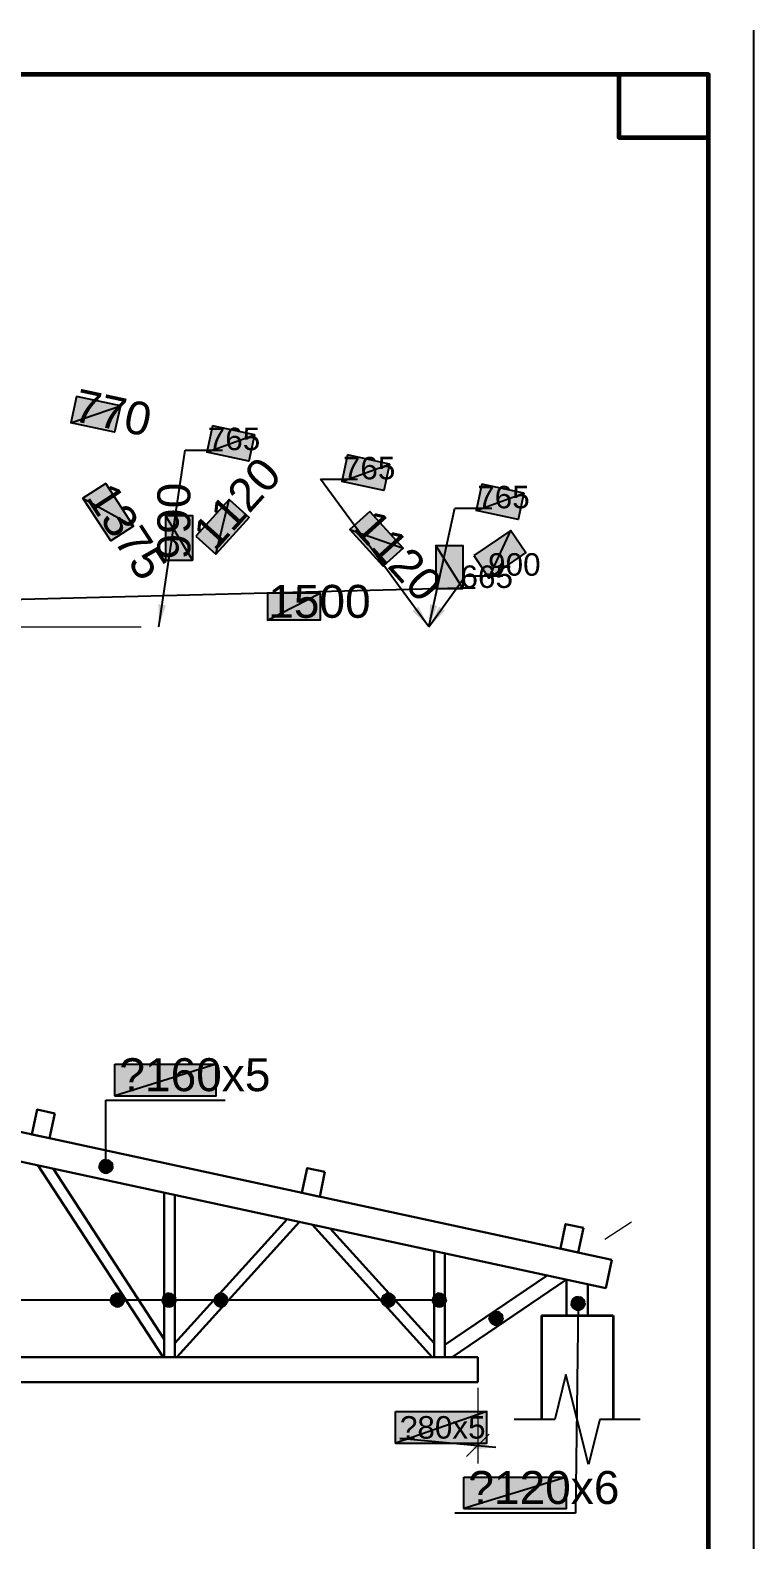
# Model space of a CAD drawing. Extents: x 8 to 21351, y 0 to 420.
# Drawn here: x 17106.5 to 17186.9, y 129.2 to 297 of the extents above; entities that cross this region are included whole.
import ezdxf

# ---------------------------------------------------------------- set-up
doc = ezdxf.new("R2010")
doc.units = 0
doc.linetypes.add('TEYPDFCAD_CENTER', pattern=[20, 12, -3, 2, -3])
for name, color, linetype in [('PDF_ВЫНОСКИ', 7, 'Continuous'), ('PDF_ОСИ', 7, 'Continuous'), ('TEY_REVIEW_AXIS', 7, 'Continuous'), ('TEY_REVIEW_LEADER', 7, 'Continuous')]:
    doc.layers.add(name, color=color, linetype=linetype)
doc.styles.add('TEYPDFCAD_TEXT', font='arial.ttf')
doc.dimstyles.new('TEYPDFCAD_SCALE_1', dxfattribs={"dimtxt": 2.5, "dimasz": 2.5, "dimexe": 1.25, "dimexo": 0.75, "dimtad": 1, "dimdsep": 46, "dimtxsty": 'Standard', "dimcen": 0.09, "dimadec": 0, "dimazin": 0, "dimtfac": 1, "dimtofl": 0, "dimtmove": 0, "dimatfit": 3, "dimfxl": 1, "dimarcsym": 0})

# ---------------------------------------------------------------- blocks, each defined once
blk = doc.blocks.new('TEY_AXIS')
at = {"layer": 'PDF_ОСИ', "linetype": 'TEYPDFCAD_CENTER', "lineweight": 9}
blk.add_line((0, 0), (1, 0), dxfattribs=at)

msp = doc.modelspace()

# ---------------------------------------------------------------- hatches: boundary and pattern name
at = {"true_color": 0xffffff}
h = msp.add_hatch(color=0, dxfattribs=at)
h.paths.add_polyline_path([(17111.66, 256.26), (17111.02, 253.34), (17116.53, 255.23)])
h.paths.add_polyline_path([(17111.02, 253.34), (17116.53, 255.23), (17115.89, 252.29)])
h = msp.add_hatch(color=0, dxfattribs=at)
h.paths.add_polyline_path([(17126.75, 253.01), (17126.12, 250.08), (17131.43, 251.99)])
h.paths.add_polyline_path([(17126.12, 250.08), (17131.43, 251.99), (17130.79, 249.07)])
h = msp.add_hatch(color=0, dxfattribs=at)
h.paths.add_polyline_path([(17141.76, 249.77), (17141.12, 246.82), (17146.44, 248.75)])
h.paths.add_polyline_path([(17141.12, 246.82), (17146.44, 248.75), (17145.8, 245.81)])
h = msp.add_hatch(color=0, dxfattribs=at)
h.paths.add_polyline_path([(17114.9, 246.61), (17112.38, 244.98), (17117.99, 241.85)])
h.paths.add_polyline_path([(17112.38, 244.98), (17117.99, 241.85), (17115.49, 240.22)])
h = msp.add_hatch(color=0, dxfattribs=at)
h.paths.add_polyline_path([(17156.68, 246.53), (17156.05, 243.61), (17161.36, 245.51)])
h.paths.add_polyline_path([(17156.05, 243.61), (17161.36, 245.51), (17160.72, 242.59)])
h = msp.add_hatch(color=0, dxfattribs=at)
h.paths.add_polyline_path([(17124.93, 240.75), (17127.15, 238.74), (17128.61, 244.83)])
h.paths.add_polyline_path([(17127.15, 238.74), (17128.61, 244.83), (17130.84, 242.82)])
h = msp.add_hatch(color=0, dxfattribs=at)
h.paths.add_polyline_path([(17144.24, 243.5), (17142.01, 241.49), (17147.94, 239.42)])
h.paths.add_polyline_path([(17142.01, 241.49), (17147.94, 239.42), (17145.72, 237.41)])
h = msp.add_hatch(color=0, dxfattribs=at)
h.paths.add_polyline_path([(17121.54, 238.08), (17124.55, 238.08), (17121.54, 243.04)])
h.paths.add_polyline_path([(17124.55, 238.08), (17121.54, 243.04), (17124.55, 243.04)])
h = msp.add_hatch(color=0, dxfattribs=at)
h.paths.add_polyline_path([(17155.79, 238.59), (17157.46, 236.09), (17159.9, 241.38)])
h.paths.add_polyline_path([(17157.46, 236.09), (17159.9, 241.38), (17161.57, 238.91)])
h = msp.add_hatch(color=0, dxfattribs=at)
h.paths.add_polyline_path([(17151.56, 234.93), (17154.56, 234.93), (17151.56, 239.71)])
h.paths.add_polyline_path([(17154.56, 234.93), (17151.56, 239.71), (17154.56, 239.71)])
h = msp.add_hatch(color=0, dxfattribs=at)
h.paths.add_polyline_path([(17132.87, 234.42), (17132.87, 231.42), (17138.73, 234.42)])
h.paths.add_polyline_path([(17132.87, 231.42), (17138.73, 234.42), (17138.73, 231.42)])
h = msp.add_hatch(color=0, dxfattribs=at)
h.paths.add_polyline_path([(17115.91, 182.08), (17127.17, 182.08), (17115.91, 178.56)])
h.paths.add_polyline_path([(17127.17, 182.08), (17115.91, 178.56), (17127.17, 178.56)])
h = msp.add_hatch(color=7)
h.paths.add_polyline_path([(17114.69, 171.41), (17114.47, 171.3), (17114.92, 170.71)])
h.paths.add_polyline_path([(17114.47, 171.3), (17114.92, 170.71), (17114.31, 171.15)])
h.paths.add_polyline_path([(17114.92, 170.71), (17114.31, 171.15), (17114.2, 170.94)])
h = msp.add_hatch(color=7)
h.paths.add_polyline_path([(17115.36, 171.3), (17115.15, 171.41), (17114.92, 170.71)])
h.paths.add_polyline_path([(17115.15, 171.41), (17114.92, 170.71), (17114.92, 171.45)])
h.paths.add_polyline_path([(17114.92, 170.71), (17114.92, 171.45), (17114.69, 171.41)])
h = msp.add_hatch(color=7)
h.paths.add_polyline_path([(17115.66, 170.71), (17115.64, 170.94), (17114.92, 170.71)])
h.paths.add_polyline_path([(17115.64, 170.94), (17114.92, 170.71), (17115.53, 171.15)])
h.paths.add_polyline_path([(17114.92, 170.71), (17115.53, 171.15), (17115.36, 171.3)])
h = msp.add_hatch(color=7)
h.paths.add_polyline_path([(17114.2, 170.94), (17114.16, 170.71), (17114.92, 170.71)])
h.paths.add_polyline_path([(17114.16, 170.71), (17114.92, 170.71), (17114.2, 170.48)])
h.paths.add_polyline_path([(17114.92, 170.71), (17114.2, 170.48), (17114.31, 170.26)])
h = msp.add_hatch(color=7)
h.paths.add_polyline_path([(17114.31, 170.26), (17114.47, 170.1), (17114.92, 170.71)])
h.paths.add_polyline_path([(17114.47, 170.1), (17114.92, 170.71), (17114.69, 169.99)])
h.paths.add_polyline_path([(17114.92, 170.71), (17114.69, 169.99), (17114.92, 169.95)])
h = msp.add_hatch(color=7)
h.paths.add_polyline_path([(17114.92, 169.95), (17115.15, 169.99), (17114.92, 170.71)])
h.paths.add_polyline_path([(17115.15, 169.99), (17114.92, 170.71), (17115.36, 170.1)])
h.paths.add_polyline_path([(17114.92, 170.71), (17115.36, 170.1), (17115.53, 170.26)])
h = msp.add_hatch(color=7)
h.paths.add_polyline_path([(17115.53, 170.26), (17115.64, 170.48), (17114.92, 170.71)])
h.paths.add_polyline_path([(17115.64, 170.48), (17114.92, 170.71), (17115.66, 170.71)])
h = msp.add_hatch(color=7)
h.paths.add_polyline_path([(17115.49, 156.08), (17115.47, 155.85), (17116.21, 155.85)])
h.paths.add_polyline_path([(17115.47, 155.85), (17116.21, 155.85), (17115.49, 155.62)])
h.paths.add_polyline_path([(17116.21, 155.85), (17115.49, 155.62), (17115.6, 155.41)])
h = msp.add_hatch(color=7)
h.paths.add_polyline_path([(17115.98, 156.57), (17115.77, 156.44), (17116.21, 155.85)])
h.paths.add_polyline_path([(17115.77, 156.44), (17116.21, 155.85), (17115.6, 156.29)])
h.paths.add_polyline_path([(17116.21, 155.85), (17115.6, 156.29), (17115.49, 156.08)])
h = msp.add_hatch(color=7)
h.paths.add_polyline_path([(17116.65, 156.44), (17116.44, 156.57), (17116.21, 155.85)])
h.paths.add_polyline_path([(17116.44, 156.57), (17116.21, 155.85), (17116.21, 156.59)])
h.paths.add_polyline_path([(17116.21, 155.85), (17116.21, 156.59), (17115.98, 156.57)])
h = msp.add_hatch(color=7)
h.paths.add_polyline_path([(17116.97, 155.85), (17116.93, 156.08), (17116.21, 155.85)])
h.paths.add_polyline_path([(17116.93, 156.08), (17116.21, 155.85), (17116.82, 156.29)])
h.paths.add_polyline_path([(17116.21, 155.85), (17116.82, 156.29), (17116.65, 156.44)])
h = msp.add_hatch(color=7)
h.paths.add_polyline_path([(17121.23, 156.08), (17121.18, 155.85), (17121.95, 155.85)])
h.paths.add_polyline_path([(17121.18, 155.85), (17121.95, 155.85), (17121.23, 155.62)])
h.paths.add_polyline_path([(17121.95, 155.85), (17121.23, 155.62), (17121.33, 155.41)])
h = msp.add_hatch(color=7)
h.paths.add_polyline_path([(17121.71, 156.57), (17121.5, 156.44), (17121.95, 155.85)])
h.paths.add_polyline_path([(17121.5, 156.44), (17121.95, 155.85), (17121.33, 156.29)])
h.paths.add_polyline_path([(17121.95, 155.85), (17121.33, 156.29), (17121.23, 156.08)])
h = msp.add_hatch(color=7)
h.paths.add_polyline_path([(17122.37, 156.44), (17122.18, 156.57), (17121.95, 155.85)])
h.paths.add_polyline_path([(17122.18, 156.57), (17121.95, 155.85), (17121.95, 156.59)])
h.paths.add_polyline_path([(17121.95, 155.85), (17121.95, 156.59), (17121.71, 156.57)])
h = msp.add_hatch(color=7)
h.paths.add_polyline_path([(17122.69, 155.85), (17122.65, 156.08), (17121.95, 155.85)])
h.paths.add_polyline_path([(17122.65, 156.08), (17121.95, 155.85), (17122.54, 156.29)])
h.paths.add_polyline_path([(17121.95, 155.85), (17122.54, 156.29), (17122.37, 156.44)])
h = msp.add_hatch(color=7)
h.paths.add_polyline_path([(17126.98, 156.08), (17126.94, 155.85), (17127.7, 155.85)])
h.paths.add_polyline_path([(17126.94, 155.85), (17127.7, 155.85), (17126.98, 155.62)])
h.paths.add_polyline_path([(17127.7, 155.85), (17126.98, 155.62), (17127.09, 155.41)])
h = msp.add_hatch(color=7)
h.paths.add_polyline_path([(17127.47, 156.57), (17127.26, 156.44), (17127.7, 155.85)])
h.paths.add_polyline_path([(17127.26, 156.44), (17127.7, 155.85), (17127.09, 156.29)])
h.paths.add_polyline_path([(17127.7, 155.85), (17127.09, 156.29), (17126.98, 156.08)])
h = msp.add_hatch(color=7)
h.paths.add_polyline_path([(17128.15, 156.44), (17127.94, 156.57), (17127.7, 155.85)])
h.paths.add_polyline_path([(17127.94, 156.57), (17127.7, 155.85), (17127.7, 156.59)])
h.paths.add_polyline_path([(17127.7, 155.85), (17127.7, 156.59), (17127.47, 156.57)])
h = msp.add_hatch(color=7)
h.paths.add_polyline_path([(17128.44, 155.85), (17128.4, 156.08), (17127.7, 155.85)])
h.paths.add_polyline_path([(17128.4, 156.08), (17127.7, 155.85), (17128.3, 156.29)])
h.paths.add_polyline_path([(17127.7, 155.85), (17128.3, 156.29), (17128.15, 156.44)])
h = msp.add_hatch(color=7)
h.paths.add_polyline_path([(17145.59, 156.08), (17145.55, 155.85), (17146.31, 155.85)])
h.paths.add_polyline_path([(17145.55, 155.85), (17146.31, 155.85), (17145.59, 155.62)])
h.paths.add_polyline_path([(17146.31, 155.85), (17145.59, 155.62), (17145.7, 155.41)])
h = msp.add_hatch(color=7)
h.paths.add_polyline_path([(17146.08, 156.57), (17145.86, 156.44), (17146.31, 155.85)])
h.paths.add_polyline_path([(17145.86, 156.44), (17146.31, 155.85), (17145.7, 156.29)])
h.paths.add_polyline_path([(17146.31, 155.85), (17145.7, 156.29), (17145.59, 156.08)])
h = msp.add_hatch(color=7)
h.paths.add_polyline_path([(17146.75, 156.44), (17146.54, 156.57), (17146.31, 155.85)])
h.paths.add_polyline_path([(17146.54, 156.57), (17146.31, 155.85), (17146.31, 156.59)])
h.paths.add_polyline_path([(17146.31, 155.85), (17146.31, 156.59), (17146.08, 156.57)])
h = msp.add_hatch(color=7)
h.paths.add_polyline_path([(17147.05, 155.85), (17147.01, 156.08), (17146.31, 155.85)])
h.paths.add_polyline_path([(17147.01, 156.08), (17146.31, 155.85), (17146.9, 156.29)])
h.paths.add_polyline_path([(17146.31, 155.85), (17146.9, 156.29), (17146.75, 156.44)])
h = msp.add_hatch(color=7)
h.paths.add_polyline_path([(17151.24, 156.08), (17151.2, 155.85), (17151.96, 155.85)])
h.paths.add_polyline_path([(17151.2, 155.85), (17151.96, 155.85), (17151.24, 155.62)])
h.paths.add_polyline_path([(17151.96, 155.85), (17151.24, 155.62), (17151.35, 155.41)])
h = msp.add_hatch(color=7)
h.paths.add_polyline_path([(17151.73, 156.57), (17151.52, 156.44), (17151.96, 155.85)])
h.paths.add_polyline_path([(17151.52, 156.44), (17151.96, 155.85), (17151.35, 156.29)])
h.paths.add_polyline_path([(17151.96, 155.85), (17151.35, 156.29), (17151.24, 156.08)])
h = msp.add_hatch(color=7)
h.paths.add_polyline_path([(17152.38, 156.44), (17152.19, 156.57), (17151.96, 155.85)])
h.paths.add_polyline_path([(17152.19, 156.57), (17151.96, 155.85), (17151.96, 156.59)])
h.paths.add_polyline_path([(17151.96, 155.85), (17151.96, 156.59), (17151.73, 156.57)])
h = msp.add_hatch(color=7)
h.paths.add_polyline_path([(17152.7, 155.85), (17152.66, 156.08), (17151.96, 155.85)])
h.paths.add_polyline_path([(17152.66, 156.08), (17151.96, 155.85), (17152.55, 156.29)])
h.paths.add_polyline_path([(17151.96, 155.85), (17152.55, 156.29), (17152.38, 156.44)])
h = msp.add_hatch(color=7)
h.paths.add_polyline_path([(17167.14, 156.19), (17166.93, 156.08), (17167.37, 155.47)])
h.paths.add_polyline_path([(17166.93, 156.08), (17167.37, 155.47), (17166.76, 155.91)])
h.paths.add_polyline_path([(17167.37, 155.47), (17166.76, 155.91), (17166.65, 155.7)])
h = msp.add_hatch(color=7)
h.paths.add_polyline_path([(17167.81, 156.08), (17167.6, 156.19), (17167.37, 155.47)])
h.paths.add_polyline_path([(17167.6, 156.19), (17167.37, 155.47), (17167.37, 156.23)])
h.paths.add_polyline_path([(17167.37, 155.47), (17167.37, 156.23), (17167.14, 156.19)])
h = msp.add_hatch(color=7)
h.paths.add_polyline_path([(17168.11, 155.47), (17168.09, 155.7), (17167.37, 155.47)])
h.paths.add_polyline_path([(17168.09, 155.7), (17167.37, 155.47), (17167.98, 155.91)])
h.paths.add_polyline_path([(17167.37, 155.47), (17167.98, 155.91), (17167.81, 156.08)])
h = msp.add_hatch(color=7)
h.paths.add_polyline_path([(17115.6, 155.41), (17115.77, 155.24), (17116.21, 155.85)])
h.paths.add_polyline_path([(17115.77, 155.24), (17116.21, 155.85), (17115.98, 155.13)])
h.paths.add_polyline_path([(17116.21, 155.85), (17115.98, 155.13), (17116.21, 155.09)])
h = msp.add_hatch(color=7)
h.paths.add_polyline_path([(17116.21, 155.09), (17116.44, 155.13), (17116.21, 155.85)])
h.paths.add_polyline_path([(17116.44, 155.13), (17116.21, 155.85), (17116.65, 155.24)])
h.paths.add_polyline_path([(17116.21, 155.85), (17116.65, 155.24), (17116.82, 155.41)])
h = msp.add_hatch(color=7)
h.paths.add_polyline_path([(17116.82, 155.41), (17116.93, 155.62), (17116.21, 155.85)])
h.paths.add_polyline_path([(17116.93, 155.62), (17116.21, 155.85), (17116.97, 155.85)])
h = msp.add_hatch(color=7)
h.paths.add_polyline_path([(17121.33, 155.41), (17121.5, 155.24), (17121.95, 155.85)])
h.paths.add_polyline_path([(17121.5, 155.24), (17121.95, 155.85), (17121.71, 155.13)])
h.paths.add_polyline_path([(17121.95, 155.85), (17121.71, 155.13), (17121.95, 155.09)])
h = msp.add_hatch(color=7)
h.paths.add_polyline_path([(17121.95, 155.09), (17122.18, 155.13), (17121.95, 155.85)])
h.paths.add_polyline_path([(17122.18, 155.13), (17121.95, 155.85), (17122.37, 155.24)])
h.paths.add_polyline_path([(17121.95, 155.85), (17122.37, 155.24), (17122.54, 155.41)])
h = msp.add_hatch(color=7)
h.paths.add_polyline_path([(17122.54, 155.41), (17122.65, 155.62), (17121.95, 155.85)])
h.paths.add_polyline_path([(17122.65, 155.62), (17121.95, 155.85), (17122.69, 155.85)])
h = msp.add_hatch(color=7)
h.paths.add_polyline_path([(17127.09, 155.41), (17127.26, 155.24), (17127.7, 155.85)])
h.paths.add_polyline_path([(17127.26, 155.24), (17127.7, 155.85), (17127.47, 155.13)])
h.paths.add_polyline_path([(17127.7, 155.85), (17127.47, 155.13), (17127.7, 155.09)])
h = msp.add_hatch(color=7)
h.paths.add_polyline_path([(17127.7, 155.09), (17127.94, 155.13), (17127.7, 155.85)])
h.paths.add_polyline_path([(17127.94, 155.13), (17127.7, 155.85), (17128.15, 155.24)])
h.paths.add_polyline_path([(17127.7, 155.85), (17128.15, 155.24), (17128.3, 155.41)])
h = msp.add_hatch(color=7)
h.paths.add_polyline_path([(17128.3, 155.41), (17128.4, 155.62), (17127.7, 155.85)])
h.paths.add_polyline_path([(17128.4, 155.62), (17127.7, 155.85), (17128.44, 155.85)])
h = msp.add_hatch(color=7)
h.paths.add_polyline_path([(17145.7, 155.41), (17145.86, 155.24), (17146.31, 155.85)])
h.paths.add_polyline_path([(17145.86, 155.24), (17146.31, 155.85), (17146.08, 155.13)])
h.paths.add_polyline_path([(17146.31, 155.85), (17146.08, 155.13), (17146.31, 155.09)])
h = msp.add_hatch(color=7)
h.paths.add_polyline_path([(17146.31, 155.09), (17146.54, 155.13), (17146.31, 155.85)])
h.paths.add_polyline_path([(17146.54, 155.13), (17146.31, 155.85), (17146.75, 155.24)])
h.paths.add_polyline_path([(17146.31, 155.85), (17146.75, 155.24), (17146.9, 155.41)])
h = msp.add_hatch(color=7)
h.paths.add_polyline_path([(17146.9, 155.41), (17147.01, 155.62), (17146.31, 155.85)])
h.paths.add_polyline_path([(17147.01, 155.62), (17146.31, 155.85), (17147.05, 155.85)])
h = msp.add_hatch(color=7)
h.paths.add_polyline_path([(17151.35, 155.41), (17151.52, 155.24), (17151.96, 155.85)])
h.paths.add_polyline_path([(17151.52, 155.24), (17151.96, 155.85), (17151.73, 155.13)])
h.paths.add_polyline_path([(17151.96, 155.85), (17151.73, 155.13), (17151.96, 155.09)])
h = msp.add_hatch(color=7)
h.paths.add_polyline_path([(17151.96, 155.09), (17152.19, 155.13), (17151.96, 155.85)])
h.paths.add_polyline_path([(17152.19, 155.13), (17151.96, 155.85), (17152.38, 155.24)])
h.paths.add_polyline_path([(17151.96, 155.85), (17152.38, 155.24), (17152.55, 155.41)])
h = msp.add_hatch(color=7)
h.paths.add_polyline_path([(17152.55, 155.41), (17152.66, 155.62), (17151.96, 155.85)])
h.paths.add_polyline_path([(17152.66, 155.62), (17151.96, 155.85), (17152.7, 155.85)])
h = msp.add_hatch(color=7)
h.paths.add_polyline_path([(17158.04, 154.56), (17157.82, 154.45), (17158.25, 153.84)])
h.paths.add_polyline_path([(17157.82, 154.45), (17158.25, 153.84), (17157.65, 154.28)])
h.paths.add_polyline_path([(17158.25, 153.84), (17157.65, 154.28), (17157.55, 154.07)])
h = msp.add_hatch(color=7)
h.paths.add_polyline_path([(17158.69, 154.45), (17158.48, 154.56), (17158.25, 153.84)])
h.paths.add_polyline_path([(17158.48, 154.56), (17158.25, 153.84), (17158.25, 154.6)])
h.paths.add_polyline_path([(17158.25, 153.84), (17158.25, 154.6), (17158.04, 154.56)])
h = msp.add_hatch(color=7)
h.paths.add_polyline_path([(17159.01, 153.84), (17158.97, 154.07), (17158.25, 153.84)])
h.paths.add_polyline_path([(17158.97, 154.07), (17158.25, 153.84), (17158.86, 154.28)])
h.paths.add_polyline_path([(17158.25, 153.84), (17158.86, 154.28), (17158.69, 154.45)])
h = msp.add_hatch(color=7)
h.paths.add_polyline_path([(17166.65, 155.7), (17166.63, 155.47), (17167.37, 155.47)])
h.paths.add_polyline_path([(17166.63, 155.47), (17167.37, 155.47), (17166.65, 155.24)])
h.paths.add_polyline_path([(17167.37, 155.47), (17166.65, 155.24), (17166.76, 155.02)])
h = msp.add_hatch(color=7)
h.paths.add_polyline_path([(17166.76, 155.02), (17166.93, 154.88), (17167.37, 155.47)])
h.paths.add_polyline_path([(17166.93, 154.88), (17167.37, 155.47), (17167.14, 154.77)])
h.paths.add_polyline_path([(17167.37, 155.47), (17167.14, 154.77), (17167.37, 154.73)])
h = msp.add_hatch(color=7)
h.paths.add_polyline_path([(17167.37, 154.73), (17167.6, 154.77), (17167.37, 155.47)])
h.paths.add_polyline_path([(17167.6, 154.77), (17167.37, 155.47), (17167.81, 154.88)])
h.paths.add_polyline_path([(17167.37, 155.47), (17167.81, 154.88), (17167.98, 155.02)])
h = msp.add_hatch(color=7)
h.paths.add_polyline_path([(17167.98, 155.02), (17168.09, 155.24), (17167.37, 155.47)])
h.paths.add_polyline_path([(17168.09, 155.24), (17167.37, 155.47), (17168.11, 155.47)])
h = msp.add_hatch(color=7)
h.paths.add_polyline_path([(17157.55, 154.07), (17157.51, 153.84), (17158.25, 153.84)])
h.paths.add_polyline_path([(17157.51, 153.84), (17158.25, 153.84), (17157.55, 153.61)])
h.paths.add_polyline_path([(17158.25, 153.84), (17157.55, 153.61), (17157.65, 153.39)])
h = msp.add_hatch(color=7)
h.paths.add_polyline_path([(17157.65, 153.39), (17157.82, 153.23), (17158.25, 153.84)])
h.paths.add_polyline_path([(17157.82, 153.23), (17158.25, 153.84), (17158.04, 153.12)])
h.paths.add_polyline_path([(17158.25, 153.84), (17158.04, 153.12), (17158.25, 153.1)])
h = msp.add_hatch(color=7)
h.paths.add_polyline_path([(17158.25, 153.1), (17158.48, 153.12), (17158.25, 153.84)])
h.paths.add_polyline_path([(17158.48, 153.12), (17158.25, 153.84), (17158.69, 153.23)])
h.paths.add_polyline_path([(17158.25, 153.84), (17158.69, 153.23), (17158.86, 153.39)])
h = msp.add_hatch(color=7)
h.paths.add_polyline_path([(17158.86, 153.39), (17158.97, 153.61), (17158.25, 153.84)])
h.paths.add_polyline_path([(17158.97, 153.61), (17158.25, 153.84), (17159.01, 153.84)])
h = msp.add_hatch(color=0, dxfattribs=at)
h.paths.add_polyline_path([(17147.09, 143.47), (17157.25, 143.47), (17147.09, 139.95)])
h.paths.add_polyline_path([(17157.25, 143.47), (17147.09, 139.95), (17157.25, 139.95)])
h = msp.add_hatch(color=0, dxfattribs=at)
h.paths.add_polyline_path([(17154.67, 136.19), (17166.1, 136.19), (17154.67, 132.69)])
h.paths.add_polyline_path([(17166.1, 136.19), (17154.67, 132.69), (17166.1, 132.69)])

# ---------------------------------------------------------------- linework, layer by layer
at = {"lineweight": 30}
for p, q in [((17135.07, 164.85), (17122.58, 151.07)), ((17151.39, 151.07), (17139.83, 163.81)), ((17152.57, 149.52), (17152.57, 161.06)), ((17152.57, 150.9), (17163.92, 158.6)), ((17153.4, 149.52), (17166.08, 158.14)), ((17166.08, 154.14), (17166.08, 158.14)), ((17168.47, 154.14), (17168.47, 157.61))]:
    msp.add_line(p, q, dxfattribs=at)
at = {"color": 7, "lineweight": 5}
for p, q in [((17170.33, 162.62), (17173.3, 164.55)), ((17166.08, 154.14), (17168.47, 154.14)), ((17156.24, 146.09), (17156.24, 137.71)), ((17154.99, 138.47), (17157.49, 140.97))]:
    msp.add_line(p, q, dxfattribs=at)
at = {"lineweight": 25}
for p, q in [((17166.02, 147.6), (17164.77, 142.6)), ((17163.29, 142.6), (17160.28, 142.6)), ((17164.77, 142.6), (17163.29, 142.6)), ((17171.26, 142.6), (17169.78, 142.6)), ((17174.27, 142.6), (17171.26, 142.6))]:
    msp.add_line(p, q, dxfattribs=at)
at = {"color": 0, "lineweight": 0, "true_color": 0xffffff}
msp.add_line((17147.09, 139.95), (17157.25, 139.95), dxfattribs=at)
at = {"lineweight": 60}
msp.add_lwpolyline([(17181.87, 285.05), (17181.87, 292.04), (17171.88, 292.04), (17171.88, 285.05)], close=True, dxfattribs=at)
at = {"color": 0, "true_color": 0xffffff}
for points in [[(17111.66, 256.26), (17111.02, 253.34), (17116.53, 255.23)], [(17111.02, 253.34), (17116.53, 255.23), (17115.89, 252.29)], [(17126.75, 253.01), (17126.12, 250.08), (17131.43, 251.99)], [(17126.12, 250.08), (17131.43, 251.99), (17130.79, 249.07)], [(17141.76, 249.77), (17141.12, 246.82), (17146.44, 248.75)], [(17141.12, 246.82), (17146.44, 248.75), (17145.8, 245.81)], [(17114.9, 246.61), (17112.38, 244.98), (17117.99, 241.85)], [(17112.38, 244.98), (17117.99, 241.85), (17115.49, 240.22)], [(17156.68, 246.53), (17156.05, 243.61), (17161.36, 245.51)], [(17156.05, 243.61), (17161.36, 245.51), (17160.72, 242.59)], [(17124.93, 240.75), (17127.15, 238.74), (17128.61, 244.83)], [(17127.15, 238.74), (17128.61, 244.83), (17130.84, 242.82)], [(17144.24, 243.5), (17142.01, 241.49), (17147.94, 239.42)], [(17121.54, 238.08), (17124.55, 238.08), (17121.54, 243.04)], [(17124.55, 238.08), (17121.54, 243.04), (17124.55, 243.04)], [(17142.01, 241.49), (17147.94, 239.42), (17145.72, 237.41)], [(17155.79, 238.59), (17157.46, 236.09), (17159.9, 241.38)], [(17157.46, 236.09), (17159.9, 241.38), (17161.57, 238.91)], [(17151.56, 234.93), (17154.56, 234.93), (17151.56, 239.71)], [(17154.56, 234.93), (17151.56, 239.71), (17154.56, 239.71)], [(17132.87, 234.42), (17132.87, 231.42), (17138.73, 234.42)], [(17132.87, 231.42), (17138.73, 234.42), (17138.73, 231.42)], [(17115.91, 182.08), (17127.17, 182.08), (17115.91, 178.56)], [(17127.17, 182.08), (17115.91, 178.56), (17127.17, 178.56)], [(17147.09, 143.47), (17157.25, 143.47), (17147.09, 139.95)], [(17157.25, 143.47), (17147.09, 139.95), (17157.25, 139.95)], [(17154.67, 136.19), (17166.1, 136.19), (17154.67, 132.69)], [(17166.1, 136.19), (17154.67, 132.69), (17166.1, 132.69)]]:
    msp.add_lwpolyline(points, close=True, dxfattribs=at)
at = {"color": 7, "lineweight": 30}
for points in [[(17109.25, 176.59), (17107.28, 177.02), (17106.69, 174.27), (17108.65, 173.84)], [(17139.24, 170.1), (17137.29, 170.52), (17136.7, 167.77), (17138.67, 167.34)], [(17167.96, 163.87), (17165.99, 164.3), (17165.4, 161.57), (17167.37, 161.14)]]:
    msp.add_lwpolyline(points, close=True, dxfattribs=at)
at = {"color": 7}
for points in [[(17114.92, 170.71), (17114.31, 171.15), (17114.2, 170.94)], [(17114.47, 171.3), (17114.92, 170.71), (17114.31, 171.15)], [(17114.69, 171.41), (17114.47, 171.3), (17114.92, 170.71)], [(17114.92, 170.71), (17114.92, 171.45), (17114.69, 171.41)], [(17115.15, 171.41), (17114.92, 170.71), (17114.92, 171.45)], [(17115.36, 171.3), (17115.15, 171.41), (17114.92, 170.71)], [(17114.92, 170.71), (17115.53, 171.15), (17115.36, 171.3)], [(17115.64, 170.94), (17114.92, 170.71), (17115.53, 171.15)], [(17114.2, 170.94), (17114.16, 170.71), (17114.92, 170.71)], [(17114.16, 170.71), (17114.92, 170.71), (17114.2, 170.48)], [(17114.92, 170.71), (17114.2, 170.48), (17114.31, 170.26)], [(17114.31, 170.26), (17114.47, 170.1), (17114.92, 170.71)], [(17114.47, 170.1), (17114.92, 170.71), (17114.69, 169.99)], [(17114.92, 170.71), (17114.69, 169.99), (17114.92, 169.95)], [(17115.66, 170.71), (17115.64, 170.94), (17114.92, 170.71)], [(17114.92, 169.95), (17115.15, 169.99), (17114.92, 170.71)], [(17115.15, 169.99), (17114.92, 170.71), (17115.36, 170.1)], [(17114.92, 170.71), (17115.36, 170.1), (17115.53, 170.26)], [(17115.53, 170.26), (17115.64, 170.48), (17114.92, 170.71)], [(17115.64, 170.48), (17114.92, 170.71), (17115.66, 170.71)], [(17115.49, 156.08), (17115.47, 155.85), (17116.21, 155.85)], [(17116.21, 155.85), (17115.6, 156.29), (17115.49, 156.08)], [(17115.77, 156.44), (17116.21, 155.85), (17115.6, 156.29)], [(17115.98, 156.57), (17115.77, 156.44), (17116.21, 155.85)], [(17116.21, 155.85), (17116.21, 156.59), (17115.98, 156.57)], [(17116.44, 156.57), (17116.21, 155.85), (17116.21, 156.59)], [(17116.65, 156.44), (17116.44, 156.57), (17116.21, 155.85)], [(17116.21, 155.85), (17116.82, 156.29), (17116.65, 156.44)], [(17116.93, 156.08), (17116.21, 155.85), (17116.82, 156.29)], [(17116.97, 155.85), (17116.93, 156.08), (17116.21, 155.85)], [(17121.23, 156.08), (17121.18, 155.85), (17121.95, 155.85)], [(17121.95, 155.85), (17121.33, 156.29), (17121.23, 156.08)], [(17121.5, 156.44), (17121.95, 155.85), (17121.33, 156.29)], [(17121.71, 156.57), (17121.5, 156.44), (17121.95, 155.85)], [(17121.95, 155.85), (17121.95, 156.59), (17121.71, 156.57)], [(17122.18, 156.57), (17121.95, 155.85), (17121.95, 156.59)], [(17122.37, 156.44), (17122.18, 156.57), (17121.95, 155.85)], [(17121.95, 155.85), (17122.54, 156.29), (17122.37, 156.44)], [(17122.65, 156.08), (17121.95, 155.85), (17122.54, 156.29)], [(17122.69, 155.85), (17122.65, 156.08), (17121.95, 155.85)], [(17126.98, 156.08), (17126.94, 155.85), (17127.7, 155.85)], [(17127.7, 155.85), (17127.09, 156.29), (17126.98, 156.08)], [(17127.26, 156.44), (17127.7, 155.85), (17127.09, 156.29)], [(17127.47, 156.57), (17127.26, 156.44), (17127.7, 155.85)], [(17127.7, 155.85), (17127.7, 156.59), (17127.47, 156.57)], [(17127.94, 156.57), (17127.7, 155.85), (17127.7, 156.59)], [(17128.15, 156.44), (17127.94, 156.57), (17127.7, 155.85)], [(17127.7, 155.85), (17128.3, 156.29), (17128.15, 156.44)], [(17128.4, 156.08), (17127.7, 155.85), (17128.3, 156.29)], [(17128.44, 155.85), (17128.4, 156.08), (17127.7, 155.85)], [(17145.59, 156.08), (17145.55, 155.85), (17146.31, 155.85)], [(17146.31, 155.85), (17145.7, 156.29), (17145.59, 156.08)], [(17145.86, 156.44), (17146.31, 155.85), (17145.7, 156.29)], [(17146.08, 156.57), (17145.86, 156.44), (17146.31, 155.85)], [(17146.31, 155.85), (17146.31, 156.59), (17146.08, 156.57)], [(17146.54, 156.57), (17146.31, 155.85), (17146.31, 156.59)], [(17146.75, 156.44), (17146.54, 156.57), (17146.31, 155.85)], [(17146.31, 155.85), (17146.9, 156.29), (17146.75, 156.44)], [(17147.01, 156.08), (17146.31, 155.85), (17146.9, 156.29)], [(17147.05, 155.85), (17147.01, 156.08), (17146.31, 155.85)], [(17151.24, 156.08), (17151.2, 155.85), (17151.96, 155.85)], [(17151.96, 155.85), (17151.35, 156.29), (17151.24, 156.08)], [(17151.52, 156.44), (17151.96, 155.85), (17151.35, 156.29)], [(17151.73, 156.57), (17151.52, 156.44), (17151.96, 155.85)], [(17151.96, 155.85), (17151.96, 156.59), (17151.73, 156.57)], [(17152.19, 156.57), (17151.96, 155.85), (17151.96, 156.59)], [(17152.38, 156.44), (17152.19, 156.57), (17151.96, 155.85)], [(17151.96, 155.85), (17152.55, 156.29), (17152.38, 156.44)], [(17152.66, 156.08), (17151.96, 155.85), (17152.55, 156.29)], [(17152.7, 155.85), (17152.66, 156.08), (17151.96, 155.85)], [(17166.93, 156.08), (17167.37, 155.47), (17166.76, 155.91)], [(17167.14, 156.19), (17166.93, 156.08), (17167.37, 155.47)], [(17167.37, 155.47), (17167.37, 156.23), (17167.14, 156.19)], [(17167.6, 156.19), (17167.37, 155.47), (17167.37, 156.23)], [(17167.81, 156.08), (17167.6, 156.19), (17167.37, 155.47)], [(17167.37, 155.47), (17167.98, 155.91), (17167.81, 156.08)], [(17115.47, 155.85), (17116.21, 155.85), (17115.49, 155.62)], [(17116.21, 155.85), (17115.49, 155.62), (17115.6, 155.41)], [(17115.6, 155.41), (17115.77, 155.24), (17116.21, 155.85)], [(17115.77, 155.24), (17116.21, 155.85), (17115.98, 155.13)], [(17116.21, 155.85), (17115.98, 155.13), (17116.21, 155.09)], [(17116.21, 155.09), (17116.44, 155.13), (17116.21, 155.85)], [(17116.44, 155.13), (17116.21, 155.85), (17116.65, 155.24)], [(17116.21, 155.85), (17116.65, 155.24), (17116.82, 155.41)], [(17116.82, 155.41), (17116.93, 155.62), (17116.21, 155.85)], [(17116.93, 155.62), (17116.21, 155.85), (17116.97, 155.85)], [(17121.18, 155.85), (17121.95, 155.85), (17121.23, 155.62)], [(17121.95, 155.85), (17121.23, 155.62), (17121.33, 155.41)], [(17121.33, 155.41), (17121.5, 155.24), (17121.95, 155.85)], [(17121.5, 155.24), (17121.95, 155.85), (17121.71, 155.13)], [(17121.95, 155.85), (17121.71, 155.13), (17121.95, 155.09)], [(17121.95, 155.09), (17122.18, 155.13), (17121.95, 155.85)], [(17122.18, 155.13), (17121.95, 155.85), (17122.37, 155.24)], [(17121.95, 155.85), (17122.37, 155.24), (17122.54, 155.41)], [(17122.54, 155.41), (17122.65, 155.62), (17121.95, 155.85)], [(17122.65, 155.62), (17121.95, 155.85), (17122.69, 155.85)], [(17126.94, 155.85), (17127.7, 155.85), (17126.98, 155.62)], [(17127.7, 155.85), (17126.98, 155.62), (17127.09, 155.41)], [(17127.09, 155.41), (17127.26, 155.24), (17127.7, 155.85)], [(17127.26, 155.24), (17127.7, 155.85), (17127.47, 155.13)], [(17127.7, 155.85), (17127.47, 155.13), (17127.7, 155.09)], [(17127.7, 155.09), (17127.94, 155.13), (17127.7, 155.85)], [(17127.94, 155.13), (17127.7, 155.85), (17128.15, 155.24)], [(17127.7, 155.85), (17128.15, 155.24), (17128.3, 155.41)], [(17128.3, 155.41), (17128.4, 155.62), (17127.7, 155.85)], [(17128.4, 155.62), (17127.7, 155.85), (17128.44, 155.85)], [(17145.55, 155.85), (17146.31, 155.85), (17145.59, 155.62)], [(17146.31, 155.85), (17145.59, 155.62), (17145.7, 155.41)], [(17145.7, 155.41), (17145.86, 155.24), (17146.31, 155.85)], [(17145.86, 155.24), (17146.31, 155.85), (17146.08, 155.13)], [(17146.31, 155.85), (17146.08, 155.13), (17146.31, 155.09)], [(17146.31, 155.09), (17146.54, 155.13), (17146.31, 155.85)], [(17146.54, 155.13), (17146.31, 155.85), (17146.75, 155.24)], [(17146.31, 155.85), (17146.75, 155.24), (17146.9, 155.41)], [(17146.9, 155.41), (17147.01, 155.62), (17146.31, 155.85)], [(17147.01, 155.62), (17146.31, 155.85), (17147.05, 155.85)], [(17151.2, 155.85), (17151.96, 155.85), (17151.24, 155.62)], [(17151.96, 155.85), (17151.24, 155.62), (17151.35, 155.41)], [(17151.35, 155.41), (17151.52, 155.24), (17151.96, 155.85)], [(17151.52, 155.24), (17151.96, 155.85), (17151.73, 155.13)], [(17151.96, 155.85), (17151.73, 155.13), (17151.96, 155.09)], [(17151.96, 155.09), (17152.19, 155.13), (17151.96, 155.85)], [(17152.19, 155.13), (17151.96, 155.85), (17152.38, 155.24)], [(17151.96, 155.85), (17152.38, 155.24), (17152.55, 155.41)], [(17152.55, 155.41), (17152.66, 155.62), (17151.96, 155.85)], [(17152.66, 155.62), (17151.96, 155.85), (17152.7, 155.85)], [(17157.82, 154.45), (17158.25, 153.84), (17157.65, 154.28)], [(17158.04, 154.56), (17157.82, 154.45), (17158.25, 153.84)], [(17158.25, 153.84), (17158.25, 154.6), (17158.04, 154.56)], [(17158.48, 154.56), (17158.25, 153.84), (17158.25, 154.6)], [(17158.69, 154.45), (17158.48, 154.56), (17158.25, 153.84)], [(17158.25, 153.84), (17158.86, 154.28), (17158.69, 154.45)], [(17166.65, 155.7), (17166.63, 155.47), (17167.37, 155.47)], [(17166.63, 155.47), (17167.37, 155.47), (17166.65, 155.24)], [(17167.37, 155.47), (17166.76, 155.91), (17166.65, 155.7)], [(17167.37, 155.47), (17166.65, 155.24), (17166.76, 155.02)], [(17166.76, 155.02), (17166.93, 154.88), (17167.37, 155.47)], [(17166.93, 154.88), (17167.37, 155.47), (17167.14, 154.77)], [(17167.37, 155.47), (17167.14, 154.77), (17167.37, 154.73)], [(17168.09, 155.7), (17167.37, 155.47), (17167.98, 155.91)], [(17168.11, 155.47), (17168.09, 155.7), (17167.37, 155.47)], [(17167.37, 154.73), (17167.6, 154.77), (17167.37, 155.47)], [(17167.6, 154.77), (17167.37, 155.47), (17167.81, 154.88)], [(17167.37, 155.47), (17167.81, 154.88), (17167.98, 155.02)], [(17167.98, 155.02), (17168.09, 155.24), (17167.37, 155.47)], [(17168.09, 155.24), (17167.37, 155.47), (17168.11, 155.47)], [(17157.55, 154.07), (17157.51, 153.84), (17158.25, 153.84)], [(17157.51, 153.84), (17158.25, 153.84), (17157.55, 153.61)], [(17158.25, 153.84), (17157.65, 154.28), (17157.55, 154.07)], [(17158.25, 153.84), (17157.55, 153.61), (17157.65, 153.39)], [(17157.65, 153.39), (17157.82, 153.23), (17158.25, 153.84)], [(17157.82, 153.23), (17158.25, 153.84), (17158.04, 153.12)], [(17158.25, 153.84), (17158.04, 153.12), (17158.25, 153.1)], [(17158.97, 154.07), (17158.25, 153.84), (17158.86, 154.28)], [(17159.01, 153.84), (17158.97, 154.07), (17158.25, 153.84)], [(17158.25, 153.1), (17158.48, 153.12), (17158.25, 153.84)], [(17158.48, 153.12), (17158.25, 153.84), (17158.69, 153.23)], [(17158.25, 153.84), (17158.69, 153.23), (17158.86, 153.39)], [(17158.86, 153.39), (17158.97, 153.61), (17158.25, 153.84)], [(17158.97, 153.61), (17158.25, 153.84), (17159.01, 153.84)]]:
    msp.add_lwpolyline(points, close=True, dxfattribs=at)
at = {"layer": 'TEY_REVIEW_AXIS', "lineweight": 25}
msp.add_line((17186.89, 0.04), (17186.89, 296.97), dxfattribs=at)
at = {"layer": 'TEY_REVIEW_AXIS', "lineweight": 30}
for p, q in [((17171.12, 160.32), (16986.99, 200.17)), ((17170.44, 157.18), (16986.99, 196.89)), ((17136.42, 164.55), (17122.79, 149.52)), ((16986.99, 149.52), (17156.24, 149.52)), ((17156.24, 146.73), (16820.55, 146.73))]:
    msp.add_line(p, q, dxfattribs=at)
at = {"layer": 'TEY_REVIEW_AXIS', "color": 7, "lineweight": 30}
for p, q in [((17107.38, 170.84), (17121.27, 149.52)), ((17109.06, 170.48), (17121.38, 151.53))]:
    msp.add_line(p, q, dxfattribs=at)
at = {"layer": 'TEY_REVIEW_AXIS', "color": 7, "lineweight": 25}
for p, q in [((17151.96, 155.85), (16801.72, 155.85)), ((17146.31, 155.85), (16801.72, 155.85)), ((17127.7, 155.85), (16801.72, 155.85)), ((17121.95, 155.85), (16801.72, 155.85)), ((17167.37, 155.47), (17167.1, 132.19))]:
    msp.add_line(p, q, dxfattribs=at)
at = {"layer": 'TEY_REVIEW_AXIS', "lineweight": 60}
msp.add_lwpolyline([(16786.88, 5.06), (17181.87, 5.06), (17181.87, 292.04), (16786.88, 292.04)], close=True, dxfattribs=at)
at = {"layer": 'TEY_REVIEW_LEADER', "color": 7, "lineweight": 25}
for p, q in [((17114.92, 170.71), (17114.92, 178.08)), ((17114.92, 178.08), (17128.17, 178.08)), ((17167.1, 132.19), (17153.68, 132.19))]:
    msp.add_line(p, q, dxfattribs=at)
at = {"layer": 'TEY_REVIEW_LEADER', "color": 0, "lineweight": 0, "true_color": 0xffffff}
for p, q in [((17115.91, 178.56), (17127.17, 178.56)), ((17154.67, 132.69), (17166.1, 132.69))]:
    msp.add_line(p, q, dxfattribs=at)
at = {"layer": 'TEY_REVIEW_LEADER', "lineweight": 30}
for p, q in [((17121.38, 149.52), (17121.38, 167.81)), ((17122.58, 149.52), (17122.58, 167.56)), ((17151.18, 149.52), (17137.82, 164.25)), ((17151.39, 149.52), (17151.39, 161.31)), ((17170.44, 157.18), (17171.12, 160.32)), ((17156.24, 149.52), (17156.24, 146.73))]:
    msp.add_line(p, q, dxfattribs=at)
at = {"layer": 'TEY_REVIEW_LEADER', "lineweight": 35}
for p, q in [((17163.29, 154.14), (17171.26, 154.14)), ((17163.29, 154.14), (17163.29, 142.6)), ((17171.26, 154.14), (17171.26, 142.6))]:
    msp.add_line(p, q, dxfattribs=at)
at = {"layer": 'TEY_REVIEW_LEADER', "lineweight": 25}
for p, q in [((17168.53, 137.6), (17166.02, 147.6)), ((17169.78, 142.6), (17168.53, 137.6))]:
    msp.add_line(p, q, dxfattribs=at)

# ---------------------------------------------------------------- block references
at = {"layer": 'PDF_ОСИ'}
for p, xscale in [((16800.81, 230.65), 349.9908333333333), ((16801.72, 155.85), 325.9878333333333)]:
    msp.add_blockref('TEY_AXIS', p, dxfattribs=dict(at, xscale=xscale))

# ---------------------------------------------------------------- texts
at = {"color": 7, "style": 'TEYPDFCAD_TEXT'}
for s, rotation, p in [('770', -12.1452, (17111.15, 253.58)), ('1120', 47.8781, (17127.01, 238.95)), ('1375', -56.9751, (17112.63, 245.05)), ('1120', -47.8781, (17142.25, 241.6))]:
    msp.add_text(s, height=3.662, rotation=rotation, dxfattribs=at).set_placement(p)
msp.add_text('1500', height=3.662, dxfattribs=at).set_placement((17132.95, 231.67))
at = {"layer": 'PDF_ВЫНОСКИ', "style": 'TEYPDFCAD_TEXT'}
for s, p in [('765', (17126.24, 250.3)), ('765', (17141.25, 247.06)), ('765', (17156.17, 243.84)), ('900', (17157.38, 236.35)), ('665', (17154.31, 234.99)), ('\ue72680х5', (17147.58, 140.46))]:
    msp.add_text(s, height=2.5, dxfattribs=at).set_placement(p)
at = {"layer": 'TEY_REVIEW_LEADER', "color": 7, "style": 'TEYPDFCAD_TEXT'}
msp.add_text('990', height=3.662, rotation=90, dxfattribs=at).set_placement((17124.3, 238.15))
for s, p in [('\ue726160х5', (17116.42, 179.07)), ('\ue726120х6', (17155.18, 133.2))]:
    msp.add_text(s, height=3.662, dxfattribs=at).set_placement(p)

# ---------------------------------------------------------------- leaders
at = {"layer": 'PDF_ВЫНОСКИ', "lineweight": 9, "annotation_type": 0, "has_hookline": 1, "hookline_direction": 0}
for points in [[(17120.8, 230.65), (17123.74, 250.3), (17126.24, 250.3)], [(17150.8, 230.65), (17138.75, 247.06), (17141.25, 247.06)], [(17150.8, 230.65), (17153.67, 243.84), (17156.17, 243.84)], [(16985.8, 230.65), (17154.31, 234.99)], [(17150.8, 230.65), (17154.88, 236.35), (17157.38, 236.35)], [(17158.25, 139.47), (17147.58, 140.46)]]:
    msp.add_leader(points, dimstyle='TEYPDFCAD_SCALE_1', dxfattribs=at)

doc.saveas('drawing.dxf')
